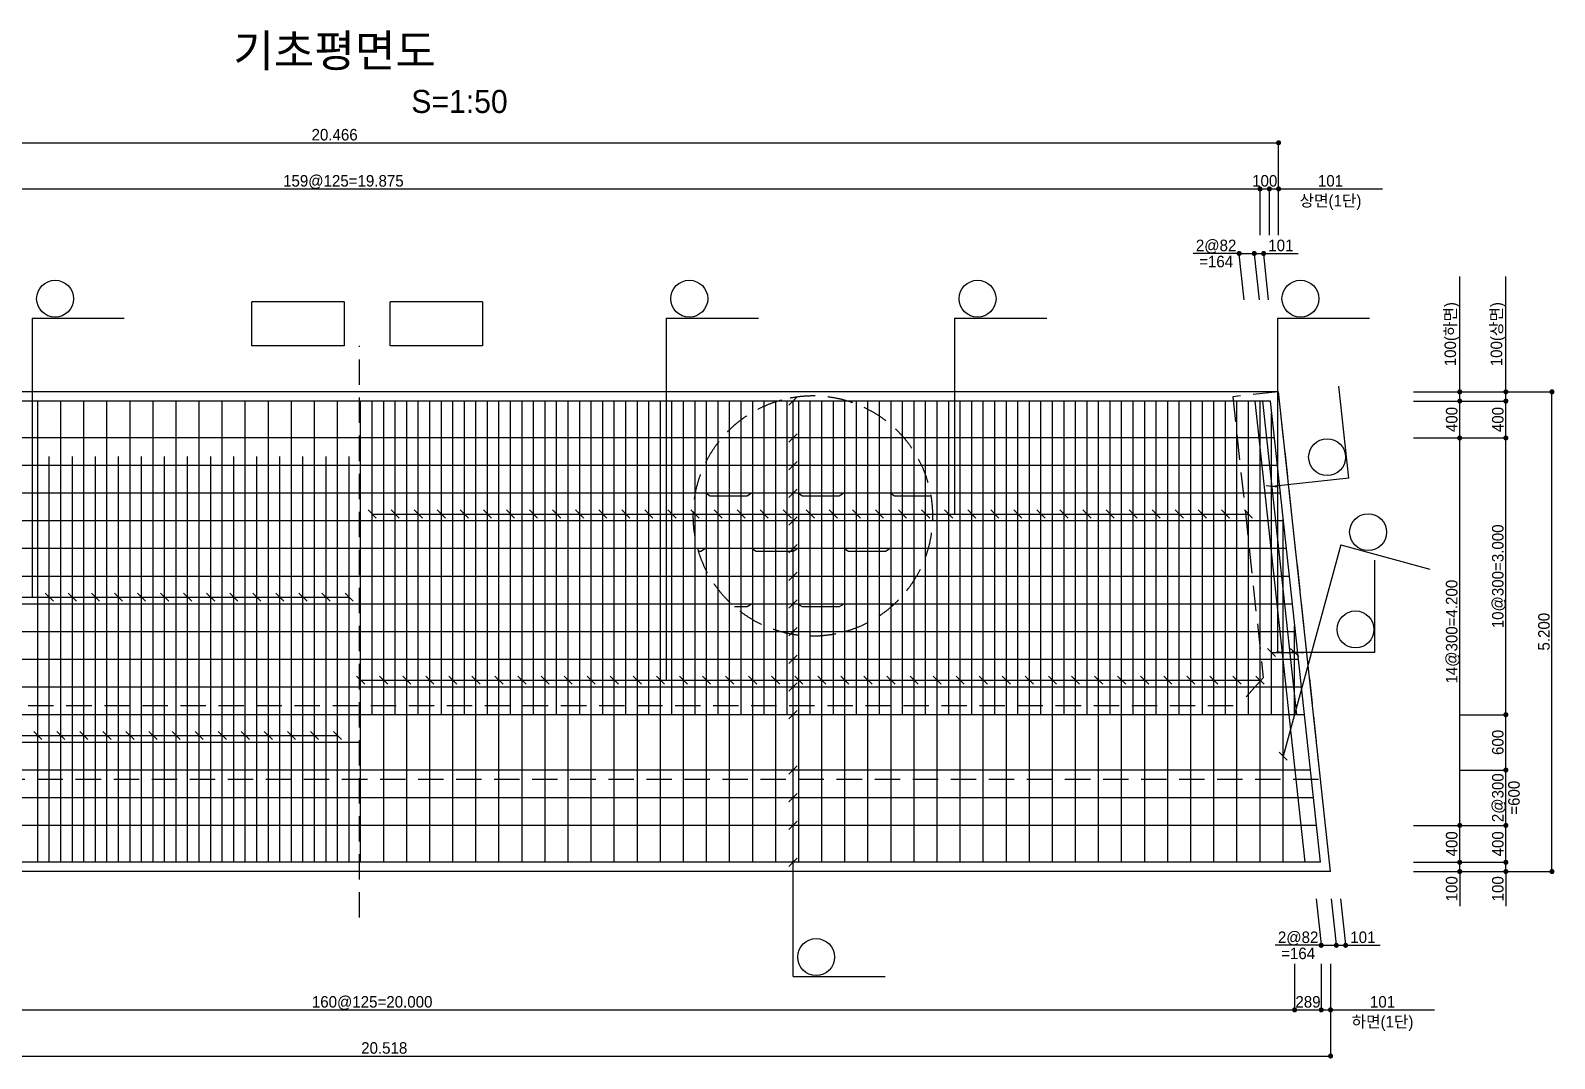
# Model space of a CAD drawing. Extents: x 2629709 to 3675628, y 1179 to 102095.
# Drawn here: x 3208825 to 3225347, y 3189 to 14333 of the extents above; entities that cross this region are included whole.
import ezdxf
from ezdxf.enums import TextEntityAlignment as Align

# ---------------------------------------------------------------- set-up
doc = ezdxf.new("R2010")
doc.units = 0
doc.header["$LTSCALE"] = 550
doc.header["$MEASUREMENT"] = 0
doc.linetypes.add('A-DASHD01', pattern=[0.75, 0.5, -0.25])
for name, color, linetype in [('CS-CNTL', 1, 'A-DASHD01'), ('CS-CONC-MAJR', 4, 'CONTINUOUS'), ('CS-CONC-MINR', 3, 'A-DASHD01'), ('CS-DIML', 1, 'CONTINUOUS'), ('CS-DIMT', 3, 'CONTINUOUS'), ('CS-MISC', 3, 'CONTINUOUS'), ('CS-RBAR-EREC', 6, 'CONTINUOUS'), ('CS-RBAR-MAJR', 6, 'CONTINUOUS'), ('CS-SYMB', 3, 'CONTINUOUS'), ('CS-SYMB-LIN3', 1, 'CONTINUOUS'), ('CS-TEXT', 3, 'CONTINUOUS'), ('CZ-TEX1', 6, 'CONTINUOUS'), ('CZ-TEX2', 3, 'CONTINUOUS')]:
    doc.layers.add(name, color=color, linetype=linetype)
doc.styles.add('A_STANDARD', font='Dotum.ttf')

# ---------------------------------------------------------------- blocks, each defined once
blk = doc.blocks.new('CXLEATK')
at = {"layer": 'CS-MISC'}
blk.add_line((-0.883885, 0.883882), (0.883882, -0.883882), dxfattribs=at)
blk = doc.blocks.new('CSBNUM1')
at = {"layer": 'CS-SYMB-LIN3'}
blk.add_line((0, 0), (20, 0), dxfattribs=at)
blk.add_circle((5, 4.2), 4, dxfattribs=at)
at = {"layer": 'CS-TEXT', "style": 'A_STANDARD', "flags": 1}
blk.add_attdef('RB_NO', text='', height=2.5, dxfattribs=at).set_placement((5, 4.2), align=Align.MIDDLE)
for tag, p in [('RB_DIA', (11.5, 1.5)), ('RB_LEN', (1.739, -3.958874))]:
    blk.add_attdef(tag, p, '', height=2.5, dxfattribs=at)
blk = doc.blocks.new('HGPOSMARK')
at = {"layer": 'CS-SYMB-LIN3'}
for p, q in [((-10, 0), (-10, 9.5)), ((10, 9.5), (-10, 9.5)), ((10, 9.5), (10, 0)), ((10, 0), (-10, 0))]:
    blk.add_line(p, q, dxfattribs=at)
at = {"layer": 'CZ-TEX2', "style": 'A_STANDARD', "flags": 1}
blk.add_attdef('DIR', text='', height=4, dxfattribs=at).set_placement((0, 2.515218), align=Align.CENTER)
blk = doc.blocks.new('CXDIMDT2')
at = {"layer": 'CS-MISC', "const_width": 0.5}
blk.add_lwpolyline([(0.25, 0, 1), (-0.25, 0, 1)], format="xyb", close=True, dxfattribs=at)

msp = doc.modelspace()

# ---------------------------------------------------------------- linework, layer by layer
at = {"layer": 'CS-CNTL', "linetype": 'A-DASHD01'}
msp.add_line((3212391, 4716), (3212391, 10916), dxfattribs=at)
for start, end in [(105.2512, 285.2512), (285.2512, 105.2512)]:
    msp.add_arc((3217307, 9071), 1300, start, end, dxfattribs=at)
at = {"layer": 'CS-CONC-MAJR'}
for p, q in [((3222355, 10416), (3201889, 10416)), ((3222919, 5216), (3222355, 10416)), ((3222919, 5216), (3202401, 5216))]:
    msp.add_line(p, q, dxfattribs=at)
at = {"layer": 'CS-CONC-MINR'}
for p, q in [((3222352, 10416), (3221858, 10363)), ((3222811, 6216), (3222355, 10416)), ((3221858, 10363), (3222189, 7315)), ((3222189, 7315), (3221921, 7016)), ((3203026, 7016), (3221921, 7016)), ((3202302, 6216), (3222811, 6216))]:
    msp.add_line(p, q, dxfattribs=at)
at = {"layer": 'CS-DIML'}
for p, q in [((3201889, 13116), (3222355, 13116)), ((3222355, 12616), (3222355, 13141)), ((3202279, 12616), (3222154, 12616)), ((3222154, 12116), (3222154, 12641)), ((3222154, 12616), (3222255, 12616)), ((3222255, 12116), (3222255, 12641)), ((3222255, 12616), (3222355, 12616)), ((3222355, 12116), (3222355, 12641)), ((3222355, 12616), (3223480, 12616)), ((3221928, 11916), (3221428, 11916)), ((3221983, 11414), (3221925, 11941)), ((3221928, 11916), (3222092, 11916)), ((3222147, 11414), (3222089, 11941)), ((3222092, 11916), (3222193, 11916)), ((3222247, 11414), (3222190, 11941)), ((3222193, 11916), (3222568, 11916)), ((3224319, 10416), (3224319, 11666)), ((3224819, 10416), (3224819, 11666)), ((3208842, 11216), (3208842, 8191)), ((3215717, 11216), (3215717, 7291)), ((3218842, 11216), (3218842, 9091)), ((3222342, 11216), (3222342, 7591)), ((3223819, 10416), (3224344, 10416)), ((3224319, 10316), (3224319, 10416)), ((3224319, 10416), (3224844, 10416)), ((3224819, 10316), (3224819, 10416)), ((3224819, 10416), (3225344, 10416)), ((3225319, 5216), (3225319, 10416)), ((3217092, 5316), (3217092, 10316)), ((3223819, 10316), (3224344, 10316)), ((3224319, 9916), (3224319, 10316)), ((3224319, 10316), (3224844, 10316)), ((3224819, 9916), (3224819, 10316)), ((3223819, 9916), (3224344, 9916)), ((3224319, 5716), (3224319, 9916)), ((3224319, 9916), (3224844, 9916)), ((3224819, 6916), (3224819, 9916)), ((3223117, 9482), (3222284, 9391)), ((3212529, 9091), (3222029, 9091)), ((3223029, 8758), (3222404, 6466)), ((3202529, 8191), (3212279, 8191)), ((3222279, 7591), (3222529, 7591)), ((3222397, 7591), (3222561, 7591)), ((3223399, 7591), (3222561, 7591)), ((3212404, 7291), (3222154, 7291)), ((3224319, 6916), (3224844, 6916)), ((3224819, 6316), (3224819, 6916)), ((3202654, 6691), (3212154, 6691)), ((3224319, 6316), (3224844, 6316)), ((3224819, 5716), (3224819, 6316)), ((3223819, 5716), (3224344, 5716)), ((3224319, 5316), (3224319, 5716)), ((3224319, 5716), (3224844, 5716)), ((3224819, 5316), (3224819, 5716)), ((3217092, 4079), (3217092, 5316)), ((3223819, 5316), (3224344, 5316)), ((3224319, 5216), (3224319, 5316)), ((3224319, 5316), (3224844, 5316)), ((3224819, 5216), (3224819, 5316)), ((3223819, 5216), (3224344, 5216)), ((3224319, 5216), (3224319, 4841)), ((3224319, 5216), (3224844, 5216)), ((3224819, 5216), (3224819, 4841)), ((3224819, 5216), (3225344, 5216)), ((3222763, 4919), (3222820, 4391)), ((3222927, 4919), (3222984, 4391)), ((3223027, 4919), (3223084, 4391)), ((3222817, 4416), (3222317, 4416)), ((3222817, 4416), (3222981, 4416)), ((3222981, 4416), (3223082, 4416)), ((3223082, 4416), (3223457, 4416)), ((3222529, 4216), (3222529, 3691)), ((3222818, 4216), (3222818, 3691)), ((3222919, 4216), (3222919, 3691)), ((3202529, 3716), (3222529, 3716)), ((3222529, 3716), (3222818, 3716)), ((3222818, 3716), (3222919, 3716)), ((3222919, 3716), (3224044, 3716)), ((3222919, 3716), (3222919, 3191)), ((3202401, 3216), (3222919, 3216))]:
    msp.add_line(p, q, dxfattribs=at)
at = {"layer": 'CS-RBAR-EREC', "linetype": 'Continuous'}
for p, q in [((3216193, 9286), (3216143, 9316)), ((3216593, 9286), (3216193, 9286)), ((3216643, 9316), (3216593, 9286)), ((3217193, 9286), (3217143, 9316)), ((3217593, 9286), (3217193, 9286)), ((3217643, 9316), (3217593, 9286)), ((3218193, 9286), (3218143, 9316)), ((3218588, 9286), (3218193, 9286)), ((3216093, 8686), (3216065, 8686)), ((3216143, 8716), (3216093, 8686)), ((3216693, 8686), (3216643, 8716)), ((3217093, 8686), (3216693, 8686)), ((3217143, 8716), (3217093, 8686)), ((3217693, 8686), (3217643, 8716)), ((3218093, 8686), (3217693, 8686)), ((3218143, 8716), (3218093, 8686)), ((3216643, 8116), (3216593, 8086)), ((3217193, 8086), (3217143, 8116)), ((3217643, 8116), (3217593, 8086)), ((3218171, 8100), (3218143, 8116)), ((3216593, 8086), (3216457, 8086)), ((3217593, 8086), (3217193, 8086))]:
    msp.add_line(p, q, dxfattribs=at)
at = {"layer": 'CS-RBAR-MAJR'}
for p, q in [((3212391, 10316), (3202000, 10316)), ((3208904, 5316), (3208904, 10316)), ((3209154, 5316), (3209154, 10316)), ((3209404, 5316), (3209404, 10316)), ((3209654, 5316), (3209654, 10316)), ((3209904, 5316), (3209904, 10316)), ((3210154, 5316), (3210154, 10316)), ((3210404, 5316), (3210404, 10316)), ((3210654, 5316), (3210654, 10316)), ((3210904, 5316), (3210904, 10316)), ((3211154, 5316), (3211154, 10316)), ((3211404, 5316), (3211404, 10316)), ((3211654, 5316), (3211654, 10316)), ((3211904, 5316), (3211904, 10316)), ((3212154, 5316), (3212154, 10316)), ((3222266, 10316), (3212391, 10316)), ((3212404, 5316), (3212404, 10316)), ((3212529, 6916), (3212529, 10316)), ((3212654, 5316), (3212654, 10316)), ((3212779, 6916), (3212779, 10316)), ((3212904, 5316), (3212904, 10316)), ((3213029, 6916), (3213029, 10316)), ((3213154, 5316), (3213154, 10316)), ((3213279, 6916), (3213279, 10316)), ((3213404, 5316), (3213404, 10316)), ((3213529, 6916), (3213529, 10316)), ((3213654, 5316), (3213654, 10316)), ((3213779, 6916), (3213779, 10316)), ((3213904, 5316), (3213904, 10316)), ((3214029, 6916), (3214029, 10316)), ((3214154, 5316), (3214154, 10316)), ((3214279, 6916), (3214279, 10316)), ((3214404, 5316), (3214404, 10316)), ((3214529, 6916), (3214529, 10316)), ((3214654, 5316), (3214654, 10316)), ((3214779, 6916), (3214779, 10316)), ((3214904, 5316), (3214904, 10316)), ((3215029, 6916), (3215029, 10316)), ((3215154, 5316), (3215154, 10316)), ((3215279, 6916), (3215279, 10316)), ((3215404, 5316), (3215404, 10316)), ((3215529, 6916), (3215529, 10316)), ((3215654, 5316), (3215654, 10316)), ((3215779, 6916), (3215779, 10316)), ((3215904, 5316), (3215904, 10316)), ((3216029, 6916), (3216029, 10316)), ((3216154, 5316), (3216154, 10316)), ((3216279, 6916), (3216279, 10316)), ((3216404, 5316), (3216404, 10316)), ((3216529, 6916), (3216529, 10316)), ((3216654, 5316), (3216654, 10316)), ((3216779, 6916), (3216779, 10316)), ((3216904, 5316), (3216904, 10316)), ((3217029, 6916), (3217029, 10316)), ((3217154, 5316), (3217154, 10316)), ((3217279, 6916), (3217279, 10316)), ((3217404, 5316), (3217404, 10316)), ((3217529, 6916), (3217529, 10316)), ((3217654, 5316), (3217654, 10316)), ((3217779, 6916), (3217779, 10316)), ((3217904, 5316), (3217904, 10316)), ((3218029, 6916), (3218029, 10316)), ((3218154, 5316), (3218154, 10316)), ((3218279, 6916), (3218279, 10316)), ((3218404, 5316), (3218404, 10316)), ((3218529, 6916), (3218529, 10316)), ((3218654, 5316), (3218654, 10316)), ((3218779, 6916), (3218779, 10316)), ((3218904, 5316), (3218904, 10316)), ((3219029, 6916), (3219029, 10316)), ((3219154, 5316), (3219154, 10316)), ((3219279, 6916), (3219279, 10316)), ((3219404, 5316), (3219404, 10316)), ((3219529, 6916), (3219529, 10316)), ((3219654, 5316), (3219654, 10316)), ((3219779, 6916), (3219779, 10316)), ((3219904, 5316), (3219904, 10316)), ((3220029, 6916), (3220029, 10316)), ((3220154, 5316), (3220154, 10316)), ((3220279, 6916), (3220279, 10316)), ((3220404, 5316), (3220404, 10316)), ((3220529, 6916), (3220529, 10316)), ((3220654, 5316), (3220654, 10316)), ((3220779, 6916), (3220779, 10316)), ((3220904, 5316), (3220904, 10316)), ((3221029, 6916), (3221029, 10316)), ((3221154, 5316), (3221154, 10316)), ((3221279, 6916), (3221279, 10316)), ((3221404, 5316), (3221404, 10316)), ((3221529, 6916), (3221529, 10316)), ((3221654, 5316), (3221654, 10316)), ((3221779, 6916), (3221779, 10316)), ((3221904, 5316), (3221904, 10316)), ((3222029, 6916), (3222029, 10316)), ((3222644, 5316), (3222102, 10316)), ((3222154, 5316), (3222154, 10316)), ((3222552, 6916), (3222184, 10316)), ((3222808, 5316), (3222266, 10316)), ((3222279, 6916), (3222279, 10189)), ((3212391, 9916), (3202039, 9916)), ((3222309, 9916), (3212391, 9916)), ((3212391, 9616), (3202069, 9616)), ((3209029, 5316), (3209029, 9716)), ((3209279, 5316), (3209279, 9716)), ((3209529, 5316), (3209529, 9716)), ((3209779, 5316), (3209779, 9716)), ((3210029, 5316), (3210029, 9716)), ((3210279, 5316), (3210279, 9716)), ((3210529, 5316), (3210529, 9716)), ((3210779, 5316), (3210779, 9716)), ((3211029, 5316), (3211029, 9716)), ((3211279, 5316), (3211279, 9716)), ((3211529, 5316), (3211529, 9716)), ((3211779, 5316), (3211779, 9716)), ((3212029, 5316), (3212029, 9716)), ((3212279, 5316), (3212279, 9716)), ((3222342, 9616), (3212391, 9616)), ((3212391, 9316), (3202098, 9316)), ((3222374, 9316), (3212391, 9316)), ((3212391, 9016), (3202128, 9016)), ((3222407, 9016), (3212391, 9016)), ((3222404, 5316), (3222404, 9036)), ((3212391, 8716), (3202157, 8716)), ((3222439, 8716), (3212391, 8716)), ((3212391, 8416), (3202187, 8416)), ((3222472, 8416), (3212391, 8416)), ((3212391, 8116), (3202216, 8116)), ((3222504, 8116), (3212391, 8116)), ((3212391, 7816), (3202245, 7816)), ((3222537, 7816), (3212391, 7816)), ((3222529, 6916), (3222529, 7883)), ((3212391, 7516), (3202275, 7516)), ((3222569, 7516), (3212391, 7516)), ((3212391, 7216), (3202304, 7216)), ((3222602, 7216), (3212391, 7216)), ((3212391, 6916), (3202334, 6916)), ((3222634, 6916), (3212391, 6916)), ((3212391, 6616), (3202363, 6616)), ((3212391, 6316), (3202393, 6316)), ((3222699, 6316), (3212391, 6316)), ((3212391, 6016), (3202422, 6016)), ((3222732, 6016), (3212391, 6016)), ((3212391, 5716), (3202452, 5716)), ((3222764, 5716), (3212391, 5716)), ((3212391, 5316), (3202491, 5316)), ((3222808, 5316), (3212391, 5316))]:
    msp.add_line(p, q, dxfattribs=at)

# ---------------------------------------------------------------- block references
at = {"layer": 'CS-RBAR-MAJR', "xscale": 50, "yscale": 50, "zscale": 50}
for p in [(3208842, 11216), (3215717, 11216), (3218842, 11216), (3222342, 11216), (3217092, 4079)]:
    msp.add_blockref('CSBNUM1', p, dxfattribs=at)
at = {"layer": 'CS-RBAR-MAJR'}
for p, xscale, yscale, zscale, rotation in [((3223117, 9482), 50, 50, 50, 96.18640199999994), ((3223029, 8758), 49.99999999999999, 49.99999999999999, 49.99999999999999, 344.748784), ((3223399, 7591), 50, 50, 50, 90)]:
    msp.add_blockref('CSBNUM1', p, dxfattribs=dict(at, xscale=xscale, yscale=yscale, zscale=zscale, rotation=rotation))
at = {"layer": 'CS-SYMB'}
for name, p, xscale, yscale, zscale, rotation in [('CXDIMDT2', (3222355, 13116), 55, 55, 55, 90), ('CXDIMDT2', (3222154, 12616), 55, 55, 55, 90), ('CXDIMDT2', (3222154, 12616), 55, 55, 55, 90), ('CXDIMDT2', (3222255, 12616), 55, 55, 55, 90), ('CXDIMDT2', (3222255, 12616), 55, 55, 55, 90), ('CXDIMDT2', (3222355, 12616), 55, 55, 55, 90), ('CXDIMDT2', (3222355, 12616), 55, 55, 55, 90), ('CXDIMDT2', (3221928, 11916), 55, 55, 55, 90), ('CXDIMDT2', (3222092, 11916), 55, 55, 55, 90), ('CXDIMDT2', (3222092, 11916), 55, 55, 55, 90), ('CXDIMDT2', (3222193, 11916), 55, 55, 55, 90), ('CXDIMDT2', (3222193, 11916), 55, 55, 55, 90), ('CXDIMDT2', (3224319, 10416), 55, 55, 55, 90), ('CXDIMDT2', (3224319, 10416), 55, 55, 55, 90), ('CXDIMDT2', (3224819, 10416), 55, 55, 55, 90), ('CXDIMDT2', (3224819, 10416), 55, 55, 55, 90), ('CXDIMDT2', (3225319, 10416), 55, 55, 55, 90), ('CXLEATK', (3217092, 10316), 50, 50, 50, 270), ('CXDIMDT2', (3224319, 10316), 55, 55, 55, 90), ('CXDIMDT2', (3224319, 10316), 55, 55, 55, 90), ('CXDIMDT2', (3224819, 10316), 55, 55, 55, 90), ('CXDIMDT2', (3224819, 10316), 55, 55, 55, 90), ('CXLEATK', (3217092, 9916), 50, 50, 50, 270), ('CXDIMDT2', (3224319, 9916), 55, 55, 55, 90), ('CXDIMDT2', (3224319, 9916), 55, 55, 55, 90), ('CXDIMDT2', (3224819, 9916), 55, 55, 55, 90), ('CXDIMDT2', (3224819, 9916), 55, 55, 55, 90), ('CXLEATK', (3217092, 9616), 50, 50, 50, 270), ('CXLEATK', (3222284, 9391), 50, 50, 50, 218.6864020000001), ('CXLEATK', (3217092, 9316), 50, 50, 50, 270), ('CXLEATK', (3212529, 9091), 50, 50, 50, 180), ('CXLEATK', (3212779, 9091), 50, 50, 50, 180), ('CXLEATK', (3213029, 9091), 50, 50, 50, 180), ('CXLEATK', (3213279, 9091), 50, 50, 50, 180), ('CXLEATK', (3213529, 9091), 50, 50, 50, 180), ('CXLEATK', (3213779, 9091), 50, 50, 50, 180), ('CXLEATK', (3214029, 9091), 50, 50, 50, 180), ('CXLEATK', (3214279, 9091), 50, 50, 50, 180), ('CXLEATK', (3214529, 9091), 50, 50, 50, 180), ('CXLEATK', (3214779, 9091), 50, 50, 50, 180), ('CXLEATK', (3215029, 9091), 50, 50, 50, 180), ('CXLEATK', (3215279, 9091), 50, 50, 50, 180), ('CXLEATK', (3215529, 9091), 50, 50, 50, 180), ('CXLEATK', (3215779, 9091), 50, 50, 50, 180), ('CXLEATK', (3216029, 9091), 50, 50, 50, 180), ('CXLEATK', (3216279, 9091), 50, 50, 50, 180), ('CXLEATK', (3216529, 9091), 50, 50, 50, 180), ('CXLEATK', (3216779, 9091), 50, 50, 50, 180), ('CXLEATK', (3217029, 9091), 50, 50, 50, 180), ('CXLEATK', (3217279, 9091), 50, 50, 50, 180), ('CXLEATK', (3217529, 9091), 50, 50, 50, 180), ('CXLEATK', (3217779, 9091), 50, 50, 50, 180), ('CXLEATK', (3218029, 9091), 50, 50, 50, 180), ('CXLEATK', (3218279, 9091), 50, 50, 50, 180), ('CXLEATK', (3218529, 9091), 50, 50, 50, 180), ('CXLEATK', (3218779, 9091), 50, 50, 50, 180), ('CXLEATK', (3219029, 9091), 50, 50, 50, 180), ('CXLEATK', (3219279, 9091), 50, 50, 50, 180), ('CXLEATK', (3219529, 9091), 50, 50, 50, 180), ('CXLEATK', (3219779, 9091), 50, 50, 50, 180), ('CXLEATK', (3220029, 9091), 50, 50, 50, 180), ('CXLEATK', (3220279, 9091), 50, 50, 50, 180), ('CXLEATK', (3220529, 9091), 50, 50, 50, 180), ('CXLEATK', (3220779, 9091), 50, 50, 50, 180), ('CXLEATK', (3221029, 9091), 50, 50, 50, 180), ('CXLEATK', (3221279, 9091), 50, 50, 50, 180), ('CXLEATK', (3221529, 9091), 50, 50, 50, 180), ('CXLEATK', (3221779, 9091), 50, 50, 50, 180), ('CXLEATK', (3222029, 9091), 50, 50, 50, 180), ('CXLEATK', (3217092, 9016), 50, 50, 50, 270), ('CXLEATK', (3217092, 8716), 50, 50, 50, 270), ('CXLEATK', (3217092, 8416), 50, 50, 50, 270), ('CXLEATK', (3209029, 8191), 50, 50, 50, 180), ('CXLEATK', (3209279, 8191), 50, 50, 50, 180), ('CXLEATK', (3209529, 8191), 50, 50, 50, 180), ('CXLEATK', (3209779, 8191), 50, 50, 50, 180), ('CXLEATK', (3210029, 8191), 50, 50, 50, 180), ('CXLEATK', (3210279, 8191), 50, 50, 50, 180), ('CXLEATK', (3210529, 8191), 50, 50, 50, 180), ('CXLEATK', (3210779, 8191), 50, 50, 50, 180), ('CXLEATK', (3211029, 8191), 50, 50, 50, 180), ('CXLEATK', (3211279, 8191), 50, 50, 50, 180), ('CXLEATK', (3211529, 8191), 50, 50, 50, 180), ('CXLEATK', (3211779, 8191), 50, 50, 50, 180), ('CXLEATK', (3212029, 8191), 50, 50, 50, 180), ('CXLEATK', (3212279, 8191), 50, 50, 50, 180), ('CXLEATK', (3217092, 8116), 50, 50, 50, 270), ('CXLEATK', (3217092, 7816), 50, 50, 50, 270), ('CXLEATK', (3222279, 7591), 50, 50, 50, 180), ('CXLEATK', (3222397, 7591), 50, 50, 50, 218.6864020000001), ('CXLEATK', (3222529, 7591), 50, 50, 50, 180), ('CXLEATK', (3222561, 7591), 50, 50, 50, 218.6864020000001), ('CXLEATK', (3217092, 7516), 50, 50, 50, 270), ('CXLEATK', (3212404, 7291), 50, 50, 50, 180), ('CXLEATK', (3212654, 7291), 50, 50, 50, 180), ('CXLEATK', (3212904, 7291), 50, 50, 50, 180), ('CXLEATK', (3213154, 7291), 50, 50, 50, 180), ('CXLEATK', (3213404, 7291), 50, 50, 50, 180), ('CXLEATK', (3213654, 7291), 50, 50, 50, 180), ('CXLEATK', (3213904, 7291), 50, 50, 50, 180), ('CXLEATK', (3214154, 7291), 50, 50, 50, 180), ('CXLEATK', (3214404, 7291), 50, 50, 50, 180), ('CXLEATK', (3214654, 7291), 50, 50, 50, 180), ('CXLEATK', (3214904, 7291), 50, 50, 50, 180), ('CXLEATK', (3215154, 7291), 50, 50, 50, 180), ('CXLEATK', (3215404, 7291), 50, 50, 50, 180), ('CXLEATK', (3215654, 7291), 50, 50, 50, 180), ('CXLEATK', (3215904, 7291), 50, 50, 50, 180), ('CXLEATK', (3216154, 7291), 50, 50, 50, 180), ('CXLEATK', (3216404, 7291), 50, 50, 50, 180), ('CXLEATK', (3216654, 7291), 50, 50, 50, 180), ('CXLEATK', (3216904, 7291), 50, 50, 50, 180), ('CXLEATK', (3217154, 7291), 50, 50, 50, 180), ('CXLEATK', (3217404, 7291), 50, 50, 50, 180), ('CXLEATK', (3217654, 7291), 50, 50, 50, 180), ('CXLEATK', (3217904, 7291), 50, 50, 50, 180), ('CXLEATK', (3218154, 7291), 50, 50, 50, 180), ('CXLEATK', (3218404, 7291), 50, 50, 50, 180), ('CXLEATK', (3218654, 7291), 50, 50, 50, 180), ('CXLEATK', (3218904, 7291), 50, 50, 50, 180), ('CXLEATK', (3219154, 7291), 50, 50, 50, 180), ('CXLEATK', (3219404, 7291), 50, 50, 50, 180), ('CXLEATK', (3219654, 7291), 50, 50, 50, 180), ('CXLEATK', (3219904, 7291), 50, 50, 50, 180), ('CXLEATK', (3220154, 7291), 50, 50, 50, 180), ('CXLEATK', (3220404, 7291), 50, 50, 50, 180), ('CXLEATK', (3220654, 7291), 50, 50, 50, 180), ('CXLEATK', (3220904, 7291), 50, 50, 50, 180), ('CXLEATK', (3221154, 7291), 50, 50, 50, 180), ('CXLEATK', (3221404, 7291), 50, 50, 50, 180), ('CXLEATK', (3221654, 7291), 50, 50, 50, 180), ('CXLEATK', (3221904, 7291), 50, 50, 50, 180), ('CXLEATK', (3222154, 7291), 50, 50, 50, 180), ('CXLEATK', (3217092, 7216), 50, 50, 50, 270), ('CXLEATK', (3217092, 6916), 50, 50, 50, 270), ('CXDIMDT2', (3224819, 6916), 55, 55, 55, 90), ('CXDIMDT2', (3224819, 6916), 55, 55, 55, 90), ('CXLEATK', (3208904, 6691), 50, 50, 50, 180), ('CXLEATK', (3209154, 6691), 50, 50, 50, 180), ('CXLEATK', (3209404, 6691), 50, 50, 50, 180), ('CXLEATK', (3209654, 6691), 50, 50, 50, 180), ('CXLEATK', (3209904, 6691), 50, 50, 50, 180), ('CXLEATK', (3210154, 6691), 50, 50, 50, 180), ('CXLEATK', (3210404, 6691), 50, 50, 50, 180), ('CXLEATK', (3210654, 6691), 50, 50, 50, 180), ('CXLEATK', (3210904, 6691), 50, 50, 50, 180), ('CXLEATK', (3211154, 6691), 50, 50, 50, 180), ('CXLEATK', (3211404, 6691), 50, 50, 50, 180), ('CXLEATK', (3211654, 6691), 50, 50, 50, 180), ('CXLEATK', (3211904, 6691), 50, 50, 50, 180), ('CXLEATK', (3212154, 6691), 50, 50, 50, 180), ('CXLEATK', (3222404, 6466), 50, 50, 50, 180), ('CXLEATK', (3217092, 6316), 50, 50, 50, 270), ('CXDIMDT2', (3224819, 6316), 55, 55, 55, 90), ('CXDIMDT2', (3224819, 6316), 55, 55, 55, 90), ('CXLEATK', (3217092, 6016), 50, 50, 50, 270), ('CXLEATK', (3217092, 5716), 50, 50, 50, 270), ('CXDIMDT2', (3224319, 5716), 55, 55, 55, 90), ('CXDIMDT2', (3224319, 5716), 55, 55, 55, 90), ('CXDIMDT2', (3224819, 5716), 55, 55, 55, 90), ('CXDIMDT2', (3224819, 5716), 55, 55, 55, 90), ('CXLEATK', (3217092, 5316), 50, 50, 50, 270), ('CXDIMDT2', (3224319, 5316), 55, 55, 55, 90), ('CXDIMDT2', (3224319, 5316), 55, 55, 55, 90), ('CXDIMDT2', (3224819, 5316), 55, 55, 55, 90), ('CXDIMDT2', (3224819, 5316), 55, 55, 55, 90), ('CXDIMDT2', (3224319, 5216), 55, 55, 55, 90), ('CXDIMDT2', (3224819, 5216), 55, 55, 55, 90), ('CXDIMDT2', (3225319, 5216), 55, 55, 55, 90), ('CXDIMDT2', (3222817, 4416), 55, 55, 55, 90), ('CXDIMDT2', (3222981, 4416), 55, 55, 55, 90), ('CXDIMDT2', (3222981, 4416), 55, 55, 55, 90), ('CXDIMDT2', (3223082, 4416), 55, 55, 55, 90), ('CXDIMDT2', (3223082, 4416), 55, 55, 55, 90), ('CXDIMDT2', (3222529, 3716), 55, 55, 55, 90), ('CXDIMDT2', (3222529, 3716), 55, 55, 55, 90), ('CXDIMDT2', (3222818, 3716), 55, 55, 55, 90), ('CXDIMDT2', (3222818, 3716), 55, 55, 55, 90), ('CXDIMDT2', (3222919, 3716), 55, 55, 55, 90), ('CXDIMDT2', (3222919, 3716), 55, 55, 55, 90), ('CXDIMDT2', (3222919, 3216), 55, 55, 55, 90)]:
    msp.add_blockref(name, p, dxfattribs=dict(at, xscale=xscale, yscale=yscale, zscale=zscale, rotation=rotation))
at = {"layer": 'CS-SYMB', "xscale": 50, "yscale": 50, "zscale": 50}
for p in [(3211725, 10916), (3213224, 10916)]:
    msp.add_blockref('HGPOSMARK', p, dxfattribs=at)

# ---------------------------------------------------------------- texts
at = {"layer": 'CS-DIMT', "style": 'A_STANDARD'}
for s, rotation, p in [('20.466', 360, (3212122, 13141)), ('159@125=19.875', 360, (3212217, 12641)), ('100', 360, (3222205, 12641)), ('101', 360, (3222918, 12641)), ('2@82', 360, (3221678, 11941)), ('101', 360, (3222380, 11941)), ('100(하면)', 450, (3224279, 11041)), ('100(상면)', 450, (3224779, 11041)), ('400', 450, (3224294, 10116)), ('400', 450, (3224794, 10116)), ('10@300=3.000', 450, (3224794, 8416)), ('14@300=4.200', 450, (3224294, 7816)), ('5.200', 450, (3225294, 7816)), ('600', 450, (3224794, 6616)), ('2@300', 450, (3224794, 6016)), ('400', 450, (3224294, 5516)), ('400', 450, (3224794, 5516)), ('100', 450, (3224294, 5029)), ('100', 450, (3224794, 5029)), ('2@82', 360, (3222567, 4441)), ('101', 360, (3223269, 4441)), ('160@125=20.000', 360, (3212529, 3741)), ('289', 360, (3222674, 3741)), ('101', 360, (3223482, 3741)), ('20.518', 360, (3212660, 3241))]:
    msp.add_text(s, height=125, rotation=rotation, dxfattribs=at).set_placement(p, align=Align.CENTER)
for s, rotation, p in [('상면(1단)', 360, (3222918, 12551)), ('=164', 360, (3221678, 11891)), ('=600', 450, (3224844, 6016)), ('=164', 360, (3222567, 4391)), ('하면(1단)', 360, (3223482, 3651))]:
    msp.add_text(s, height=125, rotation=rotation, dxfattribs=at).set_placement(p, align=Align.TOP_CENTER)
at = {"layer": 'CZ-TEX1', "style": 'A_STANDARD'}
msp.add_text('기초평면도', height=350, dxfattribs=at).set_placement((3212122, 14114), align=Align.MIDDLE_CENTER)
at = {"layer": 'CZ-TEX2', "style": 'A_STANDARD'}
msp.add_text('S=1:50', height=250, dxfattribs=at).set_placement((3212953, 13439))

doc.saveas('drawing.dxf')
